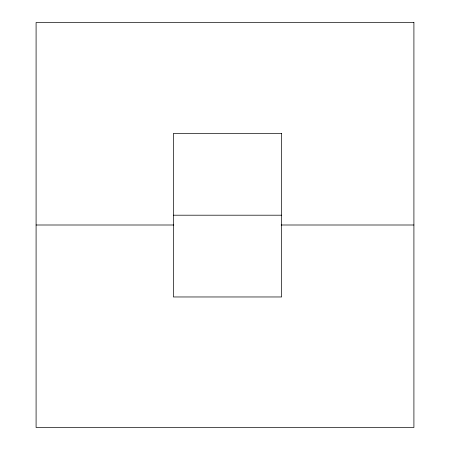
<?xml version="1.0" encoding="UTF-8"?>
<svg xmlns="http://www.w3.org/2000/svg" width="450" height="450" viewBox="0 0 450 450"><rect width="100%" height="100%" fill="white"/><g stroke="black" fill="none" stroke-linecap="round" stroke-linejoin="round"><path stroke-width="0.67" d="M173.379 215.201L281.644 215.201M36.09 225L173.734 225M281.183 225L413.91 225M413.91 22.5L36.09 22.5L36.09 427.5L413.91 427.5L413.91 22.5M281.644 133.442L173.379 133.442L173.379 296.966L281.644 296.966L281.644 133.442"/></g></svg>
